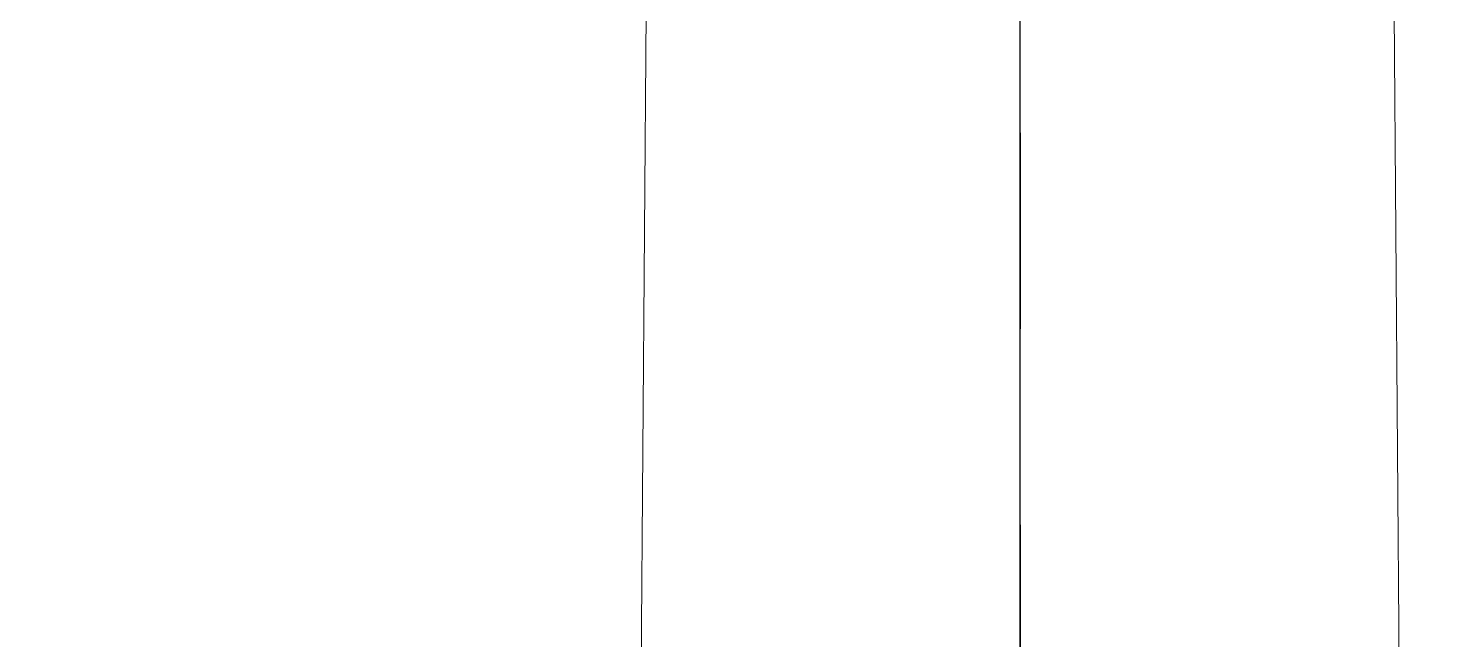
# Model space of a CAD drawing. Header units: millimetres. Extents: x 1587714 to 3094800, y -694377 to -413614.
# Drawn here: x 2354062 to 2354634, y -550050 to -549802 of the extents above; entities that cross this region are included whole.
import ezdxf

# ---------------------------------------------------------------- set-up
doc = ezdxf.new("R2010")
doc.units = ezdxf.units.MM
doc.linetypes.add('CENTER2', pattern=[28.575, 19.05, -3.175, 3.175, -3.175])
doc.layers.add('0_EJES', color=1, linetype='CENTER2')

# ---------------------------------------------------------------- blocks, each defined once
blk = doc.blocks.new('poste RT1 vista lateral')
at = {"color": 7, "linetype": 'Continuous', "lineweight": 15}
for p, q in [((-151.5582, 8950), (-154.4143, 8566.7794)), ((154.4142, 8566.7794), (151.5582, 8950))]:
    blk.add_line(p, q, dxfattribs=at)
at = {"layer": '0_EJES', "color": 8, "ltscale": 25}
blk.add_line((0, 9456.7294), (0, -3367.6032), dxfattribs=at)

msp = doc.modelspace()

# ---------------------------------------------------------------- linework, layer by layer
at = {"color": 8}
msp.add_line((2354464.0477, -588157.058), (2354464.0477, -529054.325), dxfattribs=at)
at = {"color": 4}
msp.add_arc((2371693.7637, -211246.9921), 338618.7241, 267.083396718, 275.551745798, dxfattribs=at)
at = {"color": 5}
for centre, radius, start, end in [((2377763.839, -149359.7429), 401031.0256, 266.669529291, 273.81772373), ((2329906.2827, -169329.9127), 381161.6973, 266.324495798, 273.656697268)]:
    msp.add_arc(centre, radius, start, end, dxfattribs=at)

# ---------------------------------------------------------------- block references
msp.add_blockref('poste RT1 vista lateral', (2354464.0477, -558745.6049))

doc.saveas('drawing.dxf')
